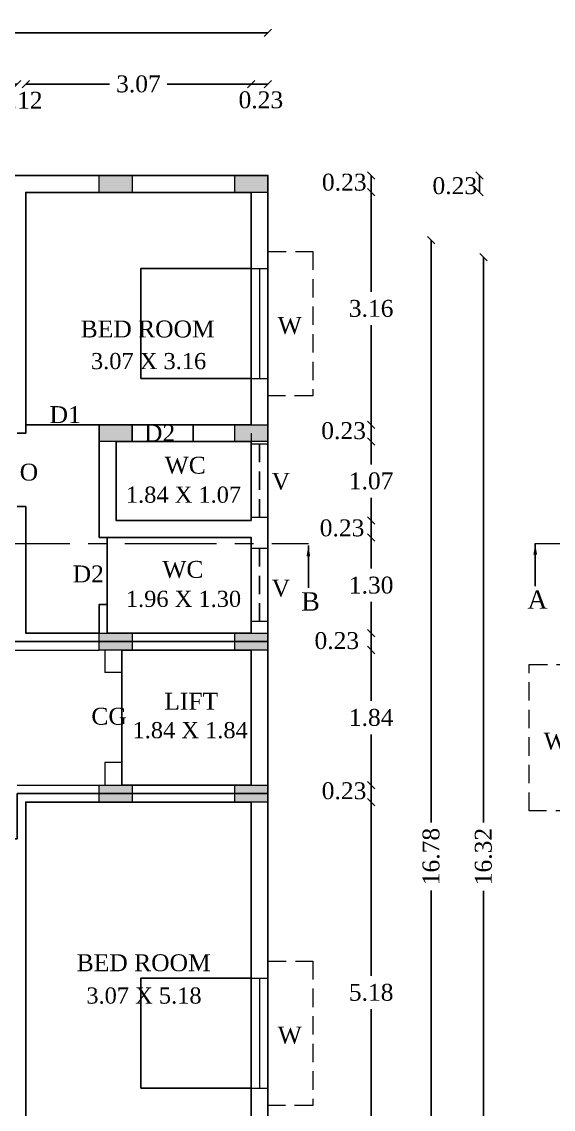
# Model space of a CAD drawing. Header units: metres. Extents: x -132 to 144, y -80 to -15.
# Drawn here: x -52.86 to -45.62, y -71.71 to -56.91 of the extents above; entities that cross this region are included whole.
import ezdxf
from ezdxf.enums import TextEntityAlignment as Align

# ---------------------------------------------------------------- set-up
doc = ezdxf.new("R2010")
doc.units = ezdxf.units.M
doc.header["$MEASUREMENT"] = 0
doc.header["$PDMODE"] = 3
doc.linetypes.add('CENTER', pattern=[2, 1.25, -0.25, 0.25, -0.25])
doc.linetypes.add('HIDDEN', pattern=[0.375, 0.25, -0.125])
doc.layers.get('0').update_dxf_attribs({"lineweight": 5})
doc.layers.get('DEFPOINTS').update_dxf_attribs({"lineweight": 5})
doc.layers.add('BLK_1_FLR_1_ACROOM_4_LIGHT_VENTILATION_2', color=232, linetype='Continuous', lineweight=0)
doc.layers.add('BLK_1_FLR_1_REGULAR_ROOM_3', color=117, linetype='Continuous', lineweight=60)
for name, color, linetype in [('BLK_1_FLR_1_BLT_UP_AREA', 1, 'Continuous'), ('BLK_1_FLR_1_CARPET_AREA', 10, 'Continuous'), ('BLK_1_FLR_1_LIFT_1', 30, 'Continuous'), ('BLK_1_FLR_1_UNITFA_1', 234, 'Continuous'), ('BLK_1_FLR_1_WATER_CLOSET', 3, 'Continuous'), ('BLK_1_FLR_1_WC_BATH', 223, 'Continuous')]:
    doc.layers.add(name, color=color, linetype=linetype)
doc.styles.add('Isa-', font='times.ttf')
doc.styles.add('STYLE2', font='times.ttf')
doc.dimstyles.new('Copy of ISO-25', dxfattribs={"dimscale": 0, "dimtxt": 0.23, "dimasz": 0.1, "dimexe": 1.25, "dimexo": 0.625, "dimgap": 0.11, "dimtad": 0, "dimtih": 1, "dimtoh": 1, "dimzin": 1, "dimdsep": 46, "dimtxsty": 'STYLE2', "dimblk": 'OBLIQUE', "dimcen": 0, "dimse1": 1, "dimse2": 1, "dimclrd": 1, "dimclrt": 3, "dimadec": 0, "dimazin": 2, "dimtfac": 1, "dimtix": 1, "dimtofl": 0, "dimtmove": 0, "dimatfit": 3, "dimfxl": 0, "dimtolj": 1, "dimarcsym": 0})
doc.dimstyles.new('ISO-25', dxfattribs={"dimscale": 0, "dimtxt": 0.23, "dimasz": 0.15, "dimexe": 1.25, "dimexo": 0.625, "dimgap": 0.11, "dimtad": 0, "dimtih": 1, "dimtoh": 1, "dimzin": 1, "dimdsep": 46, "dimtxsty": 'STYLE2', "dimblk": 'OBLIQUE', "dimcen": 0, "dimse1": 1, "dimse2": 1, "dimclrd": 1, "dimclrt": 3, "dimadec": 0, "dimazin": 2, "dimtfac": 1, "dimtix": 1, "dimtofl": 0, "dimtmove": 0, "dimatfit": 3, "dimfxl": 0, "dimtolj": 1, "dimarcsym": 0})

# ---------------------------------------------------------------- blocks, each defined once
blk = doc.blocks.new('_Oblique')
at = {"color": 0, "linetype": 'ByBlock', "lineweight": -2}
blk.add_line((-0.5, -0.5), (0.5, 0.5), dxfattribs=at)
blk = doc.blocks.new('*D29')
at = {"color": 1, "lineweight": -2}
for p, q in [((-52.919, -57.753), (-53.019, -57.753)), ((-52.804, -57.753), (-52.704, -57.753))]:
    blk.add_line(p, q, dxfattribs=at)
at = {"layer": 'DEFPOINTS', "color": 0}
for p in [(-52.804, -57.753), (-52.919, -59.227), (-52.804, -59.227)]:
    blk.add_point(p, dxfattribs=at)
at = {"color": 1, "lineweight": -2, "xscale": 0.1, "yscale": 0.1, "zscale": 0.1}
blk.add_blockref('_Oblique', (-52.919, -57.753), dxfattribs=at)
at = {"color": 1, "lineweight": -2, "xscale": 0.1, "yscale": 0.1, "zscale": 0.1, "rotation": 180}
blk.add_blockref('_Oblique', (-52.804, -57.753), dxfattribs=at)
at = {"color": 3, "insert": (-52.879, -57.976), "char_height": 0.23, "attachment_point": 5, "style": 'STYLE2'}
blk.add_mtext('\\A1;0.12', dxfattribs=at)
blk = doc.blocks.new('*D30')
at = {"color": 1, "lineweight": -2}
for p, q in [((-52.804, -57.753), (-51.663, -57.753)), ((-49.737, -57.753), (-50.878, -57.753))]:
    blk.add_line(p, q, dxfattribs=at)
at = {"layer": 'DEFPOINTS', "color": 0}
for p in [(-49.737, -57.753), (-52.804, -59.227), (-49.737, -59.227)]:
    blk.add_point(p, dxfattribs=at)
at = {"color": 1, "lineweight": -2, "xscale": 0.1, "yscale": 0.1, "zscale": 0.1, "rotation": 180}
blk.add_blockref('_Oblique', (-52.804, -57.753), dxfattribs=at)
at = {"color": 1, "lineweight": -2, "xscale": 0.1, "yscale": 0.1, "zscale": 0.1}
blk.add_blockref('_Oblique', (-49.737, -57.753), dxfattribs=at)
at = {"color": 3, "insert": (-51.27, -57.753), "char_height": 0.23, "attachment_point": 5, "style": 'STYLE2'}
blk.add_mtext('\\A1;3.07', dxfattribs=at)
blk = doc.blocks.new('*D31')
at = {"color": 1, "lineweight": -2}
blk.add_line((-49.737, -57.753), (-49.507, -57.753), dxfattribs=at)
at = {"layer": 'DEFPOINTS', "color": 0}
for p in [(-49.507, -57.753), (-49.737, -59.227), (-49.507, -59.227)]:
    blk.add_point(p, dxfattribs=at)
at = {"color": 1, "lineweight": -2, "xscale": 0.1, "yscale": 0.1, "zscale": 0.1, "rotation": 180}
blk.add_blockref('_Oblique', (-49.737, -57.753), dxfattribs=at)
at = {"color": 1, "lineweight": -2, "xscale": 0.1, "yscale": 0.1, "zscale": 0.1}
blk.add_blockref('_Oblique', (-49.507, -57.753), dxfattribs=at)
at = {"color": 3, "insert": (-49.603, -57.97), "char_height": 0.23, "attachment_point": 5, "style": 'STYLE2'}
blk.add_mtext('\\A1;0.23', dxfattribs=at)
blk = doc.blocks.new('*D32')
at = {"color": 1, "lineweight": -2}
blk.add_line((-48.102, -58.997), (-48.102, -59.227), dxfattribs=at)
at = {"layer": 'DEFPOINTS', "color": 0}
for p in [(-49.951, -58.997), (-49.951, -59.227), (-48.102, -59.227)]:
    blk.add_point(p, dxfattribs=at)
at = {"color": 1, "lineweight": -2, "xscale": 0.1, "yscale": 0.1, "zscale": 0.1}
for p, rotation in [((-48.102, -58.997), 90), ((-48.102, -59.227), 270)]:
    blk.add_blockref('_Oblique', p, dxfattribs=dict(at, rotation=rotation))
at = {"color": 3, "insert": (-48.468, -59.091), "char_height": 0.23, "attachment_point": 5, "style": 'STYLE2'}
blk.add_mtext('\\A1;0.23', dxfattribs=at)
blk = doc.blocks.new('*D33')
at = {"color": 1, "lineweight": -2}
for p, q in [((-48.102, -59.227), (-48.102, -60.582)), ((-48.102, -62.391), (-48.102, -61.036))]:
    blk.add_line(p, q, dxfattribs=at)
at = {"layer": 'DEFPOINTS', "color": 0}
for p in [(-49.951, -59.227), (-50.046, -62.391), (-48.102, -62.391)]:
    blk.add_point(p, dxfattribs=at)
at = {"color": 1, "lineweight": -2, "xscale": 0.1, "yscale": 0.1, "zscale": 0.1}
for p, rotation in [((-48.102, -59.227), 90), ((-48.102, -62.391), 270)]:
    blk.add_blockref('_Oblique', p, dxfattribs=dict(at, rotation=rotation))
at = {"color": 3, "insert": (-48.102, -60.809), "char_height": 0.23, "attachment_point": 5, "style": 'STYLE2'}
blk.add_mtext('\\A1;3.16', dxfattribs=at)
blk = doc.blocks.new('*D34')
at = {"color": 1, "lineweight": -2}
blk.add_line((-48.102, -62.391), (-48.102, -62.621), dxfattribs=at)
at = {"layer": 'DEFPOINTS', "color": 0}
for p in [(-49.93, -62.391), (-49.93, -62.621), (-48.102, -62.621)]:
    blk.add_point(p, dxfattribs=at)
at = {"color": 1, "lineweight": -2, "xscale": 0.1, "yscale": 0.1, "zscale": 0.1}
for p, rotation in [((-48.102, -62.391), 90), ((-48.102, -62.621), 270)]:
    blk.add_blockref('_Oblique', p, dxfattribs=dict(at, rotation=rotation))
at = {"color": 3, "insert": (-48.477, -62.473), "char_height": 0.23, "attachment_point": 5, "style": 'STYLE2'}
blk.add_mtext('\\A1;0.23', dxfattribs=at)
blk = doc.blocks.new('*D35')
at = {"color": 1, "lineweight": -2}
for p, q in [((-48.102, -62.621), (-48.102, -62.93)), ((-48.102, -63.694), (-48.102, -63.385))]:
    blk.add_line(p, q, dxfattribs=at)
at = {"layer": 'DEFPOINTS', "color": 0}
for p in [(-50.046, -62.621), (-50.046, -63.694), (-48.102, -63.694)]:
    blk.add_point(p, dxfattribs=at)
at = {"color": 1, "lineweight": -2, "xscale": 0.1, "yscale": 0.1, "zscale": 0.1}
for p, rotation in [((-48.102, -62.621), 90), ((-48.102, -63.694), 270)]:
    blk.add_blockref('_Oblique', p, dxfattribs=dict(at, rotation=rotation))
at = {"color": 3, "insert": (-48.102, -63.157), "char_height": 0.23, "attachment_point": 5, "style": 'STYLE2'}
blk.add_mtext('\\A1;1.07', dxfattribs=at)
blk = doc.blocks.new('*D36')
at = {"color": 1, "lineweight": -2}
for p, q in [((-48.102, -63.924), (-48.102, -64.348)), ((-48.102, -65.227), (-48.102, -64.803))]:
    blk.add_line(p, q, dxfattribs=at)
at = {"layer": 'DEFPOINTS', "color": 0}
for p in [(-50.001, -63.924), (-50.001, -65.227), (-48.102, -65.227)]:
    blk.add_point(p, dxfattribs=at)
at = {"color": 1, "lineweight": -2, "xscale": 0.1, "yscale": 0.1, "zscale": 0.1}
for p, rotation in [((-48.102, -63.924), 90), ((-48.102, -65.227), 270)]:
    blk.add_blockref('_Oblique', p, dxfattribs=dict(at, rotation=rotation))
at = {"color": 3, "insert": (-48.102, -64.576), "char_height": 0.23, "attachment_point": 5, "style": 'STYLE2'}
blk.add_mtext('\\A1;1.30', dxfattribs=at)
blk = doc.blocks.new('*D37')
at = {"color": 1, "lineweight": -2}
blk.add_line((-48.102, -63.694), (-48.102, -63.924), dxfattribs=at)
at = {"layer": 'DEFPOINTS', "color": 0}
for p in [(-49.812, -63.694), (-49.812, -63.924), (-48.102, -63.924)]:
    blk.add_point(p, dxfattribs=at)
at = {"color": 1, "lineweight": -2, "xscale": 0.1, "yscale": 0.1, "zscale": 0.1}
for p, rotation in [((-48.102, -63.694), 90), ((-48.102, -63.924), 270)]:
    blk.add_blockref('_Oblique', p, dxfattribs=dict(at, rotation=rotation))
at = {"color": 3, "insert": (-48.498, -63.797), "char_height": 0.23, "attachment_point": 5, "style": 'STYLE2'}
blk.add_mtext('\\A1;0.23', dxfattribs=at)
blk = doc.blocks.new('*D38')
at = {"color": 1, "lineweight": -2}
blk.add_line((-48.102, -65.227), (-48.102, -65.457), dxfattribs=at)
at = {"layer": 'DEFPOINTS', "color": 0}
for p in [(-50.001, -65.227), (-50.001, -65.457), (-48.102, -65.457)]:
    blk.add_point(p, dxfattribs=at)
at = {"color": 1, "lineweight": -2, "xscale": 0.1, "yscale": 0.1, "zscale": 0.1}
for p, rotation in [((-48.102, -65.227), 90), ((-48.102, -65.457), 270)]:
    blk.add_blockref('_Oblique', p, dxfattribs=dict(at, rotation=rotation))
at = {"color": 3, "insert": (-48.569, -65.331), "char_height": 0.23, "attachment_point": 5, "style": 'STYLE2'}
blk.add_mtext('\\A1;0.23', dxfattribs=at)
blk = doc.blocks.new('*D39')
at = {"color": 1, "lineweight": -2}
for p, q in [((-48.102, -65.457), (-48.102, -66.15)), ((-48.102, -67.297), (-48.102, -66.605))]:
    blk.add_line(p, q, dxfattribs=at)
at = {"layer": 'DEFPOINTS', "color": 0}
for p in [(-50.001, -65.457), (-50.001, -67.297), (-48.102, -67.297)]:
    blk.add_point(p, dxfattribs=at)
at = {"color": 1, "lineweight": -2, "xscale": 0.1, "yscale": 0.1, "zscale": 0.1}
for p, rotation in [((-48.102, -65.457), 90), ((-48.102, -67.297), 270)]:
    blk.add_blockref('_Oblique', p, dxfattribs=dict(at, rotation=rotation))
at = {"color": 3, "insert": (-48.102, -66.377), "char_height": 0.23, "attachment_point": 5, "style": 'STYLE2'}
blk.add_mtext('\\A1;1.84', dxfattribs=at)
blk = doc.blocks.new('*D40')
at = {"color": 1, "lineweight": -2}
blk.add_line((-48.102, -67.297), (-48.102, -67.527), dxfattribs=at)
at = {"layer": 'DEFPOINTS', "color": 0}
for p in [(-50.176, -67.297), (-50.176, -67.527), (-48.102, -67.527)]:
    blk.add_point(p, dxfattribs=at)
at = {"color": 1, "lineweight": -2, "xscale": 0.1, "yscale": 0.1, "zscale": 0.1}
for p, rotation in [((-48.102, -67.297), 90), ((-48.102, -67.527), 270)]:
    blk.add_blockref('_Oblique', p, dxfattribs=dict(at, rotation=rotation))
at = {"color": 3, "insert": (-48.471, -67.375), "char_height": 0.23, "attachment_point": 5, "style": 'STYLE2'}
blk.add_mtext('\\A1;0.23', dxfattribs=at)
blk = doc.blocks.new('*D41')
at = {"color": 1, "lineweight": -2}
for p, q in [((-48.102, -67.527), (-48.102, -69.892)), ((-48.102, -72.711), (-48.102, -70.346))]:
    blk.add_line(p, q, dxfattribs=at)
at = {"layer": 'DEFPOINTS', "color": 0}
for p in [(-50.176, -67.527), (-50.151, -72.711), (-48.102, -72.711)]:
    blk.add_point(p, dxfattribs=at)
at = {"color": 1, "lineweight": -2, "xscale": 0.1, "yscale": 0.1, "zscale": 0.1}
for p, rotation in [((-48.102, -67.527), 90), ((-48.102, -72.711), 270)]:
    blk.add_blockref('_Oblique', p, dxfattribs=dict(at, rotation=rotation))
at = {"color": 3, "insert": (-48.102, -70.119), "char_height": 0.23, "attachment_point": 5, "style": 'STYLE2'}
blk.add_mtext('\\A1;5.18', dxfattribs=at)
blk = doc.blocks.new('*D67')
at = {"color": 1, "lineweight": -2}
for p, q in [((-60.767, -57.056), (-55.602, -57.056)), ((-49.507, -57.056), (-54.671, -57.056))]:
    blk.add_line(p, q, dxfattribs=at)
at = {"layer": 'DEFPOINTS', "color": 0}
for p in [(-49.507, -57.056), (-60.767, -58.997), (-49.507, -58.997)]:
    blk.add_point(p, dxfattribs=at)
at = {"color": 1, "lineweight": -2, "xscale": 0.1, "yscale": 0.1, "zscale": 0.1, "rotation": 180}
blk.add_blockref('_Oblique', (-60.767, -57.056), dxfattribs=at)
at = {"color": 1, "lineweight": -2, "xscale": 0.1, "yscale": 0.1, "zscale": 0.1}
blk.add_blockref('_Oblique', (-49.507, -57.056), dxfattribs=at)
at = {"color": 3, "insert": (-55.137, -57.056), "char_height": 0.23, "attachment_point": 5, "style": 'STYLE2'}
blk.add_mtext('\\A1;11.26', dxfattribs=at)
blk = doc.blocks.new('*D75')
at = {"color": 1, "lineweight": -2}
blk.add_line((-46.626, -59.227), (-46.626, -58.997), dxfattribs=at)
at = {"layer": 'DEFPOINTS', "color": 0}
for p in [(-46.626, -58.997), (-44.744, -58.997), (-44.744, -59.227)]:
    blk.add_point(p, dxfattribs=at)
at = {"color": 1, "lineweight": -2, "xscale": 0.1, "yscale": 0.1, "zscale": 0.1}
for p, rotation in [((-46.626, -58.997), 90), ((-46.626, -59.227), 270)]:
    blk.add_blockref('_Oblique', p, dxfattribs=dict(at, rotation=rotation))
at = {"color": 3, "insert": (-46.963, -59.139), "char_height": 0.23, "attachment_point": 5, "style": 'STYLE2'}
blk.add_mtext('\\A1;0.23', dxfattribs=at)
blk = doc.blocks.new('*D127')
at = {"color": 1, "linetype": 'Continuous', "lineweight": -2}
for p, q in [((-46.573, -60.109), (-46.573, -67.804)), ((-46.573, -76.429), (-46.573, -68.734))]:
    blk.add_line(p, q, dxfattribs=at)
at = {"layer": 'DEFPOINTS', "color": 0}
for p in [(-46.573, -60.109), (-45.055, -60.109), (-45.055, -76.429)]:
    blk.add_point(p, dxfattribs=at)
at = {"color": 1, "lineweight": -2, "xscale": 0.1, "yscale": 0.1, "zscale": 0.1}
for p, rotation in [((-46.573, -60.109), 90), ((-46.573, -76.429), 270)]:
    blk.add_blockref('_Oblique', p, dxfattribs=dict(at, rotation=rotation))
at = {"color": 3, "insert": (-46.573, -68.269), "char_height": 0.23, "attachment_point": 5, "rotation": 90, "style": 'STYLE2'}
blk.add_mtext('\\A1;16.32', dxfattribs=at)
blk = doc.blocks.new('*D80')
at = {"color": 1, "linetype": 'Continuous', "lineweight": -2}
for p, q in [((-47.285, -59.879), (-47.285, -67.807)), ((-47.285, -76.659), (-47.285, -68.731))]:
    blk.add_line(p, q, dxfattribs=at)
at = {"layer": 'DEFPOINTS', "color": 0}
for p in [(-49.454, -59.879), (-49.454, -76.659), (-47.285, -76.659)]:
    blk.add_point(p, dxfattribs=at)
at = {"color": 1, "lineweight": -2, "xscale": 0.1, "yscale": 0.1, "zscale": 0.1}
for p, rotation in [((-47.285, -59.879), 90), ((-47.285, -76.659), 270)]:
    blk.add_blockref('_Oblique', p, dxfattribs=dict(at, rotation=rotation))
at = {"color": 3, "insert": (-47.285, -68.269), "char_height": 0.23, "attachment_point": 5, "rotation": 90, "style": 'STYLE2'}
blk.add_mtext('\\A1;16.78', dxfattribs=at)

msp = doc.modelspace()

# ---------------------------------------------------------------- hatches: boundary and pattern name
for points in [[(-51.80345, -58.99727), (-51.80345, -59.22727), (-51.35345, -59.22727), (-51.35345, -58.99727)], [(-49.95679, -58.99727), (-49.95679, -59.22727), (-49.50679, -59.22727), (-49.50679, -58.99727)], [(-51.80345, -62.39061), (-51.80345, -62.62061), (-51.35345, -62.62061), (-51.35345, -62.39061)], [(-49.95679, -62.39067), (-49.95679, -62.62067), (-49.50679, -62.62067), (-49.50679, -62.39067)], [(-51.80345, -65.22727), (-51.80345, -65.45727), (-51.35345, -65.45727), (-51.35345, -65.22727)], [(-49.95679, -65.22727), (-49.95679, -65.45727), (-49.50679, -65.45727), (-49.50679, -65.22727)], [(-51.80345, -67.29727), (-51.80345, -67.52727), (-51.35345, -67.52727), (-51.35345, -67.29727)], [(-49.95679, -67.29727), (-49.95679, -67.52727), (-49.50679, -67.52727), (-49.50679, -67.29727)]]:
    msp.add_hatch(color=4).paths.add_polyline_path(points)

# ---------------------------------------------------------------- linework, layer by layer
at = {"color": 2}
for p, q in [((-60.76679, -58.99727), (-49.50679, -58.99727)), ((-49.50679, -58.99727), (-49.50679, -75.77727)), ((-49.62179, -60.26219), (-49.62179, -61.76552)), ((-51.80345, -64.83721), (-51.69345, -64.83721)), ((-49.62179, -69.92203), (-49.62179, -71.42537))]:
    msp.add_line(p, q, dxfattribs=at)
for p, q in [((-60.76679, -58.99727), (-49.50679, -58.99727)), ((-49.50679, -58.99727), (-49.50679, -75.77727)), ((-52.8037, -59.22727), (-49.73679, -59.22727)), ((-52.8037, -62.50561), (-52.8037, -59.22727)), ((-49.73679, -59.22727), (-49.73679, -62.39061)), ((-49.73679, -59.22727), (-49.73679, -62.39061)), ((-51.80345, -62.39061), (-51.80345, -63.92394)), ((-51.80345, -62.39061), (-51.68845, -62.39061)), ((-51.80345, -62.39061), (-51.35345, -62.39061)), ((-50.52345, -62.39061), (-49.73679, -62.39061)), ((-52.8037, -62.50561), (-52.9187, -62.50561)), ((-49.73679, -62.50561), (-49.73679, -62.6599)), ((-49.73679, -62.50561), (-49.73679, -63.69394)), ((-51.57345, -62.62061), (-51.57345, -63.69394)), ((-51.57345, -62.62061), (-51.35345, -62.62061)), ((-50.52345, -62.62061), (-49.73679, -62.62061)), ((-49.73679, -62.62061), (-49.73679, -63.69394)), ((-52.8037, -63.50227), (-52.9187, -63.50227)), ((-52.8037, -65.22727), (-52.8037, -63.50227)), ((-51.57345, -63.69394), (-49.73679, -63.69394)), ((-51.80345, -63.92394), (-49.73679, -63.92394)), ((-51.80345, -63.92394), (-49.73679, -63.92394)), ((-49.73679, -63.92394), (-49.73679, -65.22727)), ((-49.73679, -63.92394), (-49.73679, -65.22727)), ((-49.50679, -64.61425), (-49.50679, -66.68394)), ((-51.80345, -64.83721), (-51.80345, -65.22727)), ((-51.69345, -64.83721), (-51.69345, -65.22727)), ((-51.80345, -65.22727), (-52.8037, -65.22727)), ((-49.73679, -65.22727), (-51.68845, -65.22727)), ((-51.68845, -65.22727), (-49.73679, -65.22727)), ((-51.68845, -65.22727), (-50.50345, -65.22727)), ((-55.76597, -65.45727), (-51.80345, -65.45727)), ((-51.72688, -65.45727), (-51.72688, -65.76394)), ((-51.49688, -65.45727), (-51.49688, -65.76394)), ((-51.49688, -65.45727), (-49.73679, -65.45727)), ((-49.73679, -65.45759), (-49.73679, -67.29727)), ((-49.73679, -65.45759), (-49.73679, -67.29727)), ((-51.49688, -65.76394), (-51.72688, -65.76394)), ((-51.72688, -66.99061), (-51.72688, -67.29727)), ((-51.49688, -66.99061), (-51.72688, -66.99061)), ((-51.49688, -66.99061), (-51.49688, -67.29727)), ((-51.49688, -67.10561), (-51.49688, -67.29727)), ((-52.9187, -67.29727), (-51.72688, -67.29727)), ((-51.49688, -67.29727), (-49.73679, -67.29727)), ((-49.73679, -67.29727), (-51.49688, -67.29727)), ((-51.49688, -67.29727), (-49.73679, -67.29727)), ((-51.49679, -67.29727), (-49.73679, -67.29727)), ((-51.49679, -67.29727), (-49.73679, -67.29727)), ((-52.8037, -67.52727), (-52.8037, -72.82561)), ((-49.73679, -67.52727), (-52.8037, -67.52727)), ((-52.8037, -67.52727), (-49.73679, -67.52727)), ((-49.73679, -67.52727), (-49.73679, -72.71061))]:
    msp.add_line(p, q)
at = {"color": 4}
for p, q in [((-51.80345, -62.39061), (-51.57345, -62.39061)), ((-51.35345, -62.39061), (-51.35345, -62.62061)), ((-50.52345, -62.39061), (-50.52345, -62.62061))]:
    msp.add_line(p, q, dxfattribs=at)
at = {"color": 4, "linetype": 'HIDDEN', "lineweight": -3}
for p, q in [((-49.62179, -63.65197), (-49.62179, -62.65197)), ((-49.62179, -65.0703), (-49.62179, -64.0703))]:
    msp.add_line(p, q, dxfattribs=at)
at = {"color": 4, "linetype": 'CENTER'}
for p, q in [((-61.4555, -64.00721), (-48.9562, -64.00721)), ((-45.8682, -64.00721), (-33.3689, -64.00721))]:
    msp.add_line(p, q, dxfattribs=at)
at = {"color": 4}
for points in [[(-51.35345, -58.99727), (-51.35345, -59.22727), (-51.80345, -59.22727), (-51.80345, -58.99727)], [(-49.50679, -58.99727), (-49.50679, -59.22727), (-49.95679, -59.22727), (-49.95679, -58.99727)], [(-51.35345, -62.39061), (-51.35345, -62.62061), (-51.80345, -62.62061), (-51.80345, -62.39061)], [(-49.50679, -62.39067), (-49.50679, -62.62067), (-49.95679, -62.62067), (-49.95679, -62.39067)], [(-49.50679, -62.65197), (-49.50679, -63.65197), (-49.73679, -63.65197), (-49.73679, -62.65197)], [(-49.50679, -64.0703), (-49.50679, -65.0703), (-49.73679, -65.0703), (-49.73679, -64.0703)], [(-51.35345, -65.22727), (-51.35345, -65.45727), (-51.80345, -65.45727), (-51.80345, -65.22727)], [(-49.50679, -65.22727), (-49.50679, -65.45727), (-49.95679, -65.45727), (-49.95679, -65.22727)], [(-51.35345, -67.29727), (-51.35345, -67.52727), (-51.80345, -67.52727), (-51.80345, -67.29727)], [(-49.50679, -67.29727), (-49.50679, -67.52727), (-49.95679, -67.52727), (-49.95679, -67.29727)]]:
    msp.add_lwpolyline(points, close=True, dxfattribs=at)
at = {"color": 4, "linetype": 'HIDDEN'}
for points in [[(-49.50679, -60.03219), (-48.89345, -60.03219), (-48.89345, -61.99552), (-49.50679, -61.99552)], [(-45.33788, -67.64577), (-45.95121, -67.64577), (-45.95121, -65.65243), (-45.33788, -65.65243)], [(-49.50679, -69.69203), (-48.89345, -69.69203), (-48.89345, -71.65537), (-49.50679, -71.65537)]]:
    msp.add_lwpolyline(points, dxfattribs=at)
at = {"color": 2}
for points in [[(-49.50679, -61.76552), (-49.73679, -61.76552), (-49.73679, -60.26219), (-49.50679, -60.26219)], [(-49.50679, -71.42537), (-49.73679, -71.42537), (-49.73679, -69.92203), (-49.50679, -69.92203)]]:
    msp.add_lwpolyline(points, close=True, dxfattribs=at)
at = {"layer": 'BLK_1_FLR_1_ACROOM_4_LIGHT_VENTILATION_2', "lineweight": -3}
for points in [[(-51.23679, -61.76219), (-49.73679, -61.76219), (-49.73679, -60.26219), (-51.23679, -60.26219)], [(-51.23679, -71.42203), (-49.73679, -71.42203), (-49.73679, -69.92203), (-51.23679, -69.92203)]]:
    msp.add_lwpolyline(points, close=True, dxfattribs=at)
at = {"layer": 'BLK_1_FLR_1_BLT_UP_AREA', "color": 3, "lineweight": -3}
msp.add_lwpolyline([(-60.76679, -58.99727), (-49.50679, -58.99727), (-49.50679, -75.77727), (-60.76679, -75.77727)], close=True, dxfattribs=at)
at = {"layer": 'BLK_1_FLR_1_CARPET_AREA', "color": 1}
for points in [[(-52.9187, -62.50561), (-52.8037, -62.50561), (-52.8037, -59.22727), (-49.73679, -59.22727), (-49.73679, -62.39061), (-50.52345, -62.39061), (-50.52345, -62.62061), (-49.73679, -62.62061), (-49.73679, -63.69394), (-51.57345, -63.69394), (-51.57345, -62.62061), (-51.35345, -62.62061), (-51.35345, -62.39061), (-51.80345, -62.39061), (-51.80345, -63.92394), (-49.73679, -63.92394), (-49.73679, -65.22727), (-51.69345, -65.22727), (-51.69345, -64.83721), (-51.80345, -64.83721), (-51.80345, -65.22727), (-52.8037, -65.22727), (-52.8037, -63.50408), (-52.9187, -63.50408)], [(-49.73679, -72.71061), (-49.73679, -67.52727), (-52.8037, -67.52727), (-52.8037, -72.82561)]]:
    msp.add_lwpolyline(points, dxfattribs=at)
at = {"layer": 'BLK_1_FLR_1_LIFT_1', "lineweight": -3, "ltscale": 2}
msp.add_lwpolyline([(-51.49688, -65.45727), (-49.73679, -65.45727), (-49.73679, -67.29727), (-51.49688, -67.29727)], close=True, dxfattribs=at)
at = {"layer": 'BLK_1_FLR_1_REGULAR_ROOM_3', "color": 1, "lineweight": 25}
for points in [[(-52.8037, -59.22727), (-49.73679, -59.22727), (-49.73679, -62.39061), (-52.8037, -62.39061)], [(-52.80355, -67.52727), (-49.73679, -67.52727), (-49.73679, -72.71061), (-52.80355, -72.71061)]]:
    msp.add_lwpolyline(points, close=True, dxfattribs=at)
at = {"layer": 'BLK_1_FLR_1_UNITFA_1', "lineweight": -3}
for points in [[(-60.76679, -58.99727), (-49.50679, -58.99727), (-49.50679, -65.34227), (-60.7666, -65.34227)], [(-49.50679, -67.41227), (-49.50679, -75.77727), (-60.76679, -75.77727), (-60.76679, -68.02561), (-52.9187, -68.02561), (-52.9187, -68.02561), (-52.9187, -67.52727), (-52.9187, -67.41227)]]:
    msp.add_lwpolyline(points, close=True, dxfattribs=at)
at = {"layer": 'BLK_1_FLR_1_WATER_CLOSET', "color": 3}
msp.add_lwpolyline([(-49.73679, -62.62067), (-51.57345, -62.62067), (-51.57345, -63.69394), (-49.73679, -63.69394)], close=True, dxfattribs=at)
at = {"layer": 'BLK_1_FLR_1_WC_BATH', "color": 3}
msp.add_lwpolyline([(-51.69345, -65.22727), (-49.73679, -65.22727), (-49.73679, -63.92394), (-51.69345, -63.92394)], close=True, dxfattribs=at)

# ---------------------------------------------------------------- texts
at = {"color": 181, "ltscale": 2, "style": 'Isa-'}
for s, p in [('BED ROOM ', (-52.056, -61.20244)), ('WC', (-50.91257, -63.05632)), ('WC', (-50.94391, -64.47465)), ('LIFT', (-50.9177, -66.26996)), ('BED ROOM ', (-52.11, -69.82916))]:
    msp.add_text(s, height=0.23, dxfattribs=at).set_placement(p)
at = {"ltscale": 2, "style": 'Isa-'}
for s, height, p in [('W', 0.23, (-49.37385, -61.15366)), ('3.07 X 3.16', 0.22, (-51.91634, -61.63381)), ('V', 0.23, (-49.45615, -63.27547)), ('1.84 X 1.07', 0.22, (-51.44119, -63.45247)), ('V', 0.23, (-49.45615, -64.72944)), ('1.96 X 1.30', 0.22, (-51.44119, -64.8708)), ('1.84 X 1.84', 0.22, (-51.35023, -66.65806)), ('W', 0.23, (-45.75361, -66.81221)), ('3.07 X 5.18', 0.22, (-51.97928, -70.27077)), ('W', 0.23, (-49.37385, -70.8135))]:
    msp.add_text(s, height=height, dxfattribs=at).set_placement(p)
at = {"color": 6, "ltscale": 2, "style": 'Isa-'}
for s, p in [('D1', (-52.47921, -62.36754)), ('D2', (-51.19404, -62.61792)), ('O', (-52.88613, -63.15063)), ('D2', (-52.16495, -64.53674)), ('CG', (-51.91099, -66.47412))]:
    msp.add_text(s, height=0.23, dxfattribs=at).set_placement(p)
at = {"color": 4, "lineweight": -3, "style": 'Isa-'}
for s, p in [('B', (-48.92594, -64.79606)), ('A', (-45.83794, -64.77047))]:
    msp.add_text(s, height=0.25, dxfattribs=at).set_placement(p, align=Align.MIDDLE_CENTER)

# ---------------------------------------------------------------- dimensions: what is measured, and where the dimension line sits
at = {"color": 4}
for base, p1, p2, picture, middle in [((-49.50679, -57.05598), (-60.76679, -58.99727), (-49.50679, -58.99727), '*D67', (-55.13679, -57.05598)), ((-49.73679, -57.75304), (-52.8037, -59.22727), (-49.73679, -59.22727), '*D30', (-51.27024, -57.75304))]:
    dim = msp.add_linear_dim(base=base, p1=p1, p2=p2, dimstyle='Copy of ISO-25', override={"dimscale": 1}, dxfattribs=at)
    dim.commit()
    dim.dimension.update_dxf_attribs({"geometry": picture, "text_midpoint": middle})
for base, p1, p2, picture, middle in [((-52.8036991852, -57.7530421091), (-52.9186991852, -59.2272745754), (-52.8036991852, -59.2272745754), '*D29', (-52.8794694381, -57.976253828)), ((-49.50679, -57.75304), (-49.73679, -59.22727), (-49.50679, -59.22727), '*D31', (-49.60293, -57.96951))]:
    dim = msp.add_linear_dim(base=base, p1=p1, p2=p2, dimstyle='Copy of ISO-25', override={"dimscale": 1, "dimtmove": 2}, dxfattribs=at)
    dim.commit()
    dim.dimension.update_dxf_attribs({"geometry": picture, "text_midpoint": middle, "dimtype": 160})
for base, p1, p2, picture, middle in [((-48.10237, -59.22727), (-49.95071, -58.99727), (-49.95071, -59.22727), '*D32', (-48.46839, -59.09116)), ((-46.62629, -58.99727), (-44.7439, -59.22727), (-44.7439, -58.99727), '*D75', (-46.96256, -59.13874)), ((-48.10237, -62.62067), (-49.92962, -62.39067), (-49.92962, -62.62067), '*D34', (-48.47728, -62.47273)), ((-48.10237, -63.92394), (-49.81194, -63.69394), (-49.81194, -63.92394), '*D37', (-48.49844, -63.79661)), ((-48.10237, -65.45727), (-50.00052, -65.22727), (-50.00052, -65.45727), '*D38', (-48.56943, -65.33053)), ((-48.10237, -67.52727), (-50.17575, -67.29727), (-50.17575, -67.52727), '*D40', (-48.47101, -67.37493))]:
    dim = msp.add_linear_dim(base=base, p1=p1, p2=p2, angle=90, dimstyle='Copy of ISO-25', override={"dimscale": 1, "dimtmove": 2}, dxfattribs=at)
    dim.commit()
    dim.dimension.update_dxf_attribs({"geometry": picture, "text_midpoint": middle, "dimtype": 160})
for base, p1, p2, picture, middle in [((-48.10237, -62.39061), (-49.95071, -59.22727), (-50.04637, -62.39061), '*D33', (-48.10237, -60.80894)), ((-48.10237, -63.69394), (-50.04637, -62.62061), (-50.04637, -63.69394), '*D35', (-48.10237, -63.15727)), ((-48.10237, -65.22727), (-50.00052, -63.92394), (-50.00052, -65.22727), '*D36', (-48.10237, -64.57561)), ((-48.10237, -67.29727), (-50.00052, -65.45727), (-50.00052, -67.29727), '*D39', (-48.10237, -66.37727)), ((-48.10237, -72.71061), (-50.17575, -67.52727), (-50.15126, -72.71061), '*D41', (-48.10237, -70.11894))]:
    dim = msp.add_linear_dim(base=base, p1=p1, p2=p2, angle=90, dimstyle='Copy of ISO-25', override={"dimscale": 1}, dxfattribs=at)
    dim.commit()
    dim.dimension.update_dxf_attribs({"geometry": picture, "text_midpoint": middle})
at = {"color": 3}
for base, p1, p2, picture, middle in [((-47.28515, -76.6589), (-49.45385, -59.8789), (-49.45385, -76.6589), '*D80', (-47.28515, -68.2689)), ((-46.57336, -60.1089), (-45.05495, -76.4289), (-45.05495, -60.1089), '*D127', (-46.57336, -68.2689))]:
    dim = msp.add_linear_dim(base=base, p1=p1, p2=p2, angle=90, dimstyle='Copy of ISO-25', override={"dimscale": 1, "dimfxl": 4, "dimfxlon": 1}, dxfattribs=at)
    dim.commit()
    dim.dimension.update_dxf_attribs({"geometry": picture, "text_midpoint": middle, "text_rotation": 90})

# ---------------------------------------------------------------- leaders
at = {"color": 4, "linetype": 'CENTER'}
for points in [[(-48.9562, -64.0328), (-48.9562, -64.61255)], [(-45.8682, -64.00721), (-45.8682, -64.58696)]]:
    msp.add_leader(points, dimstyle='ISO-25', override={"dimscale": 1}, dxfattribs=at)

doc.saveas('drawing.dxf')
